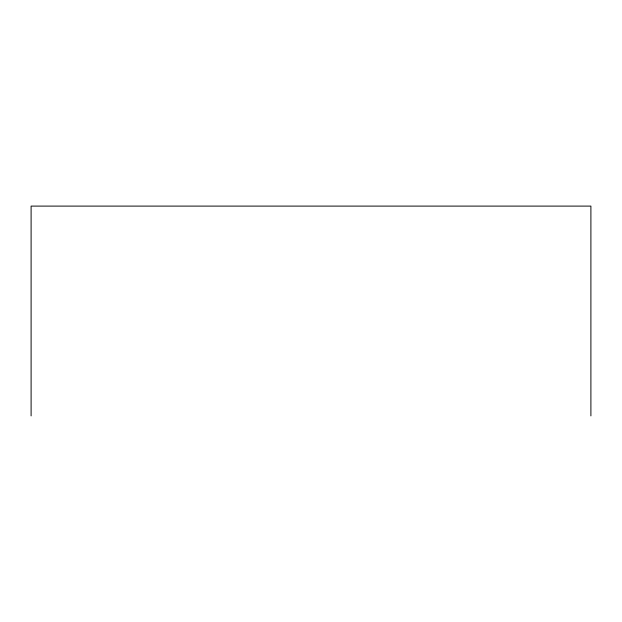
<?xml version="1.0" encoding="UTF-8"?>
<svg xmlns="http://www.w3.org/2000/svg" width="622" height="622" viewBox="0 0 622 622"><rect width="100%" height="100%" fill="white"/><g stroke="black" fill="none" stroke-linecap="round" stroke-linejoin="round"><path stroke-width="0.93" d="M590.9 415.9L590.9 206.1L31.1 206.1L31.1 415.9"/></g></svg>
